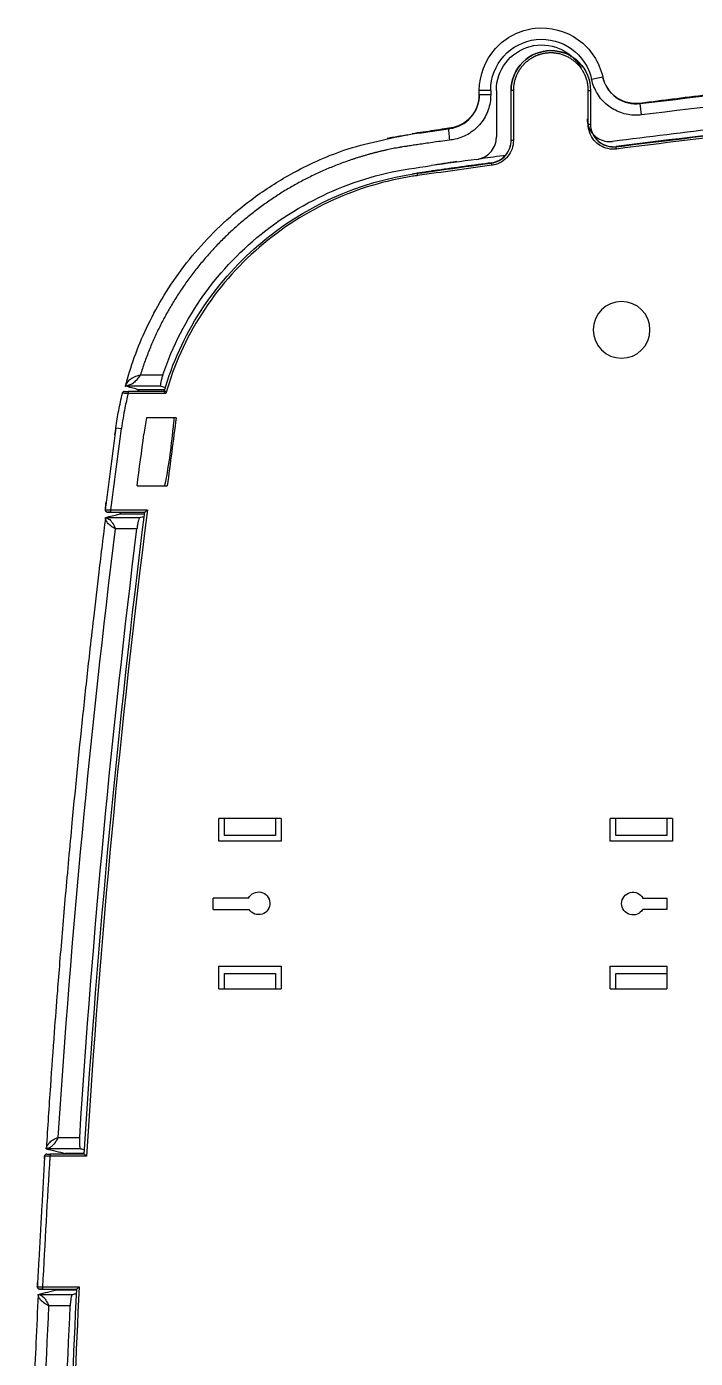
# Model space of a CAD drawing. Header units: millimetres. Extents: x 28 to 2425, y 8 to 1657.
# Drawn here: x 1751.3 to 1810.2, y 1290.4 to 1407.8 of the extents above; entities that cross this region are included whole.
import ezdxf

# ---------------------------------------------------------------- set-up
doc = ezdxf.new("R2010")
doc.units = ezdxf.units.MM
doc.layers.add('1LINE', color=7, linetype='CONTINUOUS')

msp = doc.modelspace()

# ---------------------------------------------------------------- linework, layer by layer
at = {"layer": '1LINE'}
for p, q in [((1802.04, 1403.31), (1801.06, 1403.1)), ((1792.16, 1402.14), (1791.16, 1402.14)), ((1791.16, 1401.74), (1791.16, 1402.14)), ((1792.16, 1402.14), (1792.16, 1401.74)), ((1792.66, 1402.14), (1792.66, 1398.04)), ((1794.16, 1402.14), (1793.96, 1402.14)), ((1793.96, 1397.72), (1793.96, 1402.14)), ((1793.96, 1402.14), (1793.96, 1402.14)), ((1794.16, 1402.14), (1794.16, 1397.72)), ((1800.76, 1402.14), (1800.96, 1402.14)), ((1800.76, 1399.16), (1800.76, 1402.14)), ((1800.96, 1402.14), (1800.96, 1399.16)), ((1792.16, 1401.74), (1791.16, 1401.74)), ((1805.46, 1399.98), (1805.34, 1400.97)), ((1800.76, 1399.16), (1800.96, 1399.16)), ((1794.16, 1397.72), (1793.96, 1397.72)), ((1803.24, 1396.97), (1803.21, 1397.17)), ((1792.26, 1395.54), (1792.23, 1395.73)), ((1761.28, 1377.08), (1763.26, 1377.08)), ((1763.08, 1376.08), (1759.95, 1376.08)), ((1763.52, 1375.62), (1760.19, 1375.62)), ((1760.19, 1375.62), (1760.19, 1375.42)), ((1763.52, 1375.42), (1760.19, 1375.42)), ((1764.44, 1373.29), (1761.83, 1373.29)), ((1759.12, 1372.41), (1759.12, 1372.41)), ((1759.12, 1372.41), (1759.61, 1372.35)), ((1760.99, 1367.29), (1763.65, 1367.29)), ((1758.2, 1364.5), (1761.23, 1364.5)), ((1758.68, 1365.17), (1761.89, 1365.17)), ((1758.68, 1364.97), (1758.68, 1365.17)), ((1758.68, 1364.97), (1761.67, 1364.97)), ((1760.97, 1363.5), (1759.08, 1363.5)), ((1773.7, 1337.98), (1768.2, 1337.98)), ((1768.2, 1335.98), (1768.2, 1337.98)), ((1768.7, 1336.48), (1768.7, 1337.98)), ((1773.2, 1337.98), (1773.2, 1336.48)), ((1773.7, 1337.98), (1773.7, 1335.98)), ((1802.7, 1335.98), (1802.7, 1337.98)), ((1808.2, 1337.98), (1802.7, 1337.98)), ((1803.2, 1336.48), (1803.2, 1337.98)), ((1807.7, 1337.98), (1807.7, 1336.48)), ((1808.2, 1337.98), (1808.2, 1335.98)), ((1773.2, 1336.48), (1768.7, 1336.48)), ((1807.7, 1336.48), (1803.2, 1336.48)), ((1773.7, 1335.98), (1768.2, 1335.98)), ((1808.2, 1335.98), (1802.7, 1335.98)), ((1767.7, 1329.98), (1767.7, 1330.98)), ((1770.81, 1330.98), (1767.7, 1330.98)), ((1805.57, 1330.98), (1807.7, 1330.98)), ((1807.7, 1330.98), (1807.7, 1329.98)), ((1767.7, 1329.98), (1770.86, 1329.98)), ((1807.7, 1329.98), (1805.56, 1329.98)), ((1768.2, 1322.98), (1768.2, 1324.98)), ((1768.2, 1324.98), (1773.7, 1324.98)), ((1773.7, 1324.98), (1773.7, 1322.98)), ((1802.7, 1324.98), (1807.7, 1324.98)), ((1802.7, 1322.98), (1802.7, 1324.98)), ((1807.7, 1324.98), (1807.7, 1322.98)), ((1768.7, 1324.34), (1773.2, 1324.34)), ((1768.7, 1322.98), (1768.7, 1324.34)), ((1773.2, 1324.34), (1773.2, 1322.98)), ((1803.2, 1324.34), (1807.7, 1324.34)), ((1803.2, 1322.98), (1803.2, 1324.34))]:
    msp.add_line(p, q, dxfattribs=at)
at = {"layer": '1LINE', "linetype": 'Continuous'}
for p, q in [((1768.2, 1322.98), (1773.7, 1322.98)), ((1802.7, 1322.98), (1807.7, 1322.98)), ((1754.04, 1309.9), (1755.92, 1309.9)), ((1756, 1308.9), (1752.98, 1308.9)), ((1756.34, 1308.43), (1753.33, 1308.43)), ((1753.33, 1308.43), (1753.33, 1308.23)), ((1756.53, 1308.23), (1753.33, 1308.23)), ((1756.34, 1308.48), (1754.64, 1308.48)), ((1752.69, 1296.73), (1755.88, 1296.73)), ((1752.69, 1296.53), (1752.69, 1296.73)), ((1752.69, 1296.53), (1755.67, 1296.53)), ((1753.97, 1296.48), (1755.67, 1296.48)), ((1752.26, 1296.06), (1755.28, 1296.06)), ((1755.09, 1295.06), (1753.21, 1295.06))]:
    msp.add_line(p, q, dxfattribs=at)
at = {"layer": '1LINE', "extrusion": (0, 0, -1)}
msp.add_circle((-1803.7, 1381.04), 2.5, dxfattribs=at)
for centre, radius, start, end in [((-1796.66, 1402.14), 4.5, 359.9999, 167.7565), ((-1796.66, 1402.14), 4, 0, 150.1003), ((-2655.58, 1252.19), 901, 3.57884, 7.19079), ((-2655.58, 1252.19), 903.38, 3.66259, 7.07792), ((-1771.7, 1330.52), 1, 27.0629, 326.9731), ((-1804.7, 1330.49), 1, 210.8238, 150.8171)]:
    msp.add_arc(centre, radius, start, end, dxfattribs=at)
at = {"layer": '1LINE'}
for centre, radius, start, end in [((1803.7, 1381.04), 2.5, 180, 270), ((1803.7, 1381.04), 2.5, 270, 360), ((2655.58, 1252.19), 900.8, 172.79485, 176.43307)]:
    msp.add_arc(centre, radius, start, end, dxfattribs=at)
at = {"layer": '1LINE', "linetype": 'Continuous', "extrusion": (0, 0, -1)}
msp.add_arc((-2655.58, 1252.19), 901, 0.59144, 2.82057, dxfattribs=at)
at = {"layer": '1LINE', "linetype": 'Continuous'}
msp.add_arc((2655.58, 1252.19), 900.8, 177.16613, 179.40856, dxfattribs=at)
at = {"layer": '1LINE'}
for centre, major_axis, ratio, start_param, end_param in [((1759.88, 1375.41), (-0.052, -0.193), 0.990947, 3.404572, 4.735721), ((1758.38, 1365.18), (-0.047, 0.195), 0.988913, 1.214476, 2.486428), ((1758.38, 1365.18), (-0.047, 0.195), 0.988913, 2.521918, 2.904359)]:
    msp.add_ellipse(centre, major_axis=major_axis, ratio=ratio, start_param=start_param, end_param=end_param, dxfattribs=at)
at = {"layer": '1LINE', "extrusion": (0, 0, -1)}
for centre, major_axis, ratio, start_param, end_param in [((2655.57, 1252.19), (116.88, 896.39), 0.999995, 4.708044, 4.71605), ((2655.59, 1252.19), (894.35, -117.02), 0.999993, 3.139456, 3.144553), ((2655.58, 1252.19), (901.5, 0), 1, 3.20565, 3.265385)]:
    msp.add_ellipse(centre, major_axis=major_axis, ratio=ratio, start_param=start_param, end_param=end_param, dxfattribs=at)
at = {"layer": '1LINE', "linetype": 'Continuous', "extrusion": (0, 0, -1)}
for major_axis, ratio, start_param, end_param in [((903.99, 0), 0.999999, 3.190881, 3.20363), ((903.38, 0), 1, 3.151911, 3.189065), ((0, 901.5), 1, 4.722494, 4.75996)]:
    msp.add_ellipse((2655.58, 1252.19), major_axis=major_axis, ratio=ratio, start_param=start_param, end_param=end_param, dxfattribs=at)
at = {"layer": '1LINE', "linetype": 'Continuous'}
for centre, major_axis, ratio, start_param, end_param in [((1753.03, 1308.22), (0.049, 0.194), 0.989933, 0.249151, 1.753721), ((1752.39, 1296.74), (-0.048, 0.194), 0.989417, 1.283984, 2.487091), ((1752.39, 1296.74), (-0.048, 0.194), 0.989417, 2.511461, 2.89869)]:
    msp.add_ellipse(centre, major_axis=major_axis, ratio=ratio, start_param=start_param, end_param=end_param, dxfattribs=at)
at = {"layer": '1LINE'}
for points, degree, knots in [([(1791.16, 1402.14), (1791.16, 1403.48), (1791.68, 1404.82), (1793.47, 1406.82), (1794.74, 1407.47), (1797.41, 1407.75), (1798.79, 1407.39), (1800.97, 1405.82), (1801.75, 1404.62), (1802.04, 1403.31)], 3, [0, 0, 0, 0, 0.25, 0.25, 0.5, 0.5, 0.75, 0.75, 1, 1, 1, 1]), ([(1793.96, 1402.14), (1793.96, 1403.06), (1794.34, 1403.97), (1795.64, 1405.27), (1796.55, 1405.64), (1798.38, 1405.64), (1799.29, 1405.27), (1800.59, 1403.97), (1800.96, 1403.06), (1800.96, 1402.14)], 3, [0, 0, 0, 0, 0.25, 0.25, 0.5, 0.5, 0.75, 0.75, 1, 1, 1, 1]), ([(1798.79, 1405.38), (1798.37, 1405.55), (1797.92, 1405.64), (1796.55, 1405.64), (1795.64, 1405.27), (1794.34, 1403.97), (1793.96, 1403.06), (1793.96, 1402.14)], 3, [0, 0, 0, 0, 0.198434, 0.198434, 0.599217, 0.599217, 1, 1, 1, 1]), ([(1800.76, 1402.14), (1800.76, 1402.47), (1800.64, 1403.11), (1800.51, 1403.4), (1800.26, 1404.01), (1799.33, 1404.94), (1798.12, 1405.44), (1797.46, 1405.44), (1796.81, 1405.44), (1796.2, 1405.19), (1795.9, 1405.07), (1795.36, 1404.71), (1794.9, 1404.25), (1794.54, 1403.71), (1794.29, 1403.11), (1794.16, 1402.47), (1794.16, 1402.14)], 2, [0, 0, 0, 0.0625, 0.125, 0.125, 0.25, 0.375, 0.5, 0.5, 0.625, 0.625, 0.6875, 0.75, 0.8125, 0.875, 0.9375, 1, 1, 1]), ([(1802.04, 1403.31), (1802.04, 1403.31), (1802.04, 1403.32), (1802.04, 1403.32), (1802.04, 1403.32), (1802.04, 1403.32)], 3, [0, 0, 0, 0, 0.769286, 0.769286, 1, 1, 1, 1]), ([(1805.33, 1400.99), (1804.66, 1400.91), (1803.86, 1401.07), (1802.6, 1401.97), (1802.18, 1402.67), (1802.04, 1403.32)], 3, [0, 0, 0, 0, 0.5, 0.5, 1, 1, 1, 1]), ([(1802.04, 1403.31), (1802.18, 1402.65), (1802.6, 1401.95), (1803.87, 1401.05), (1804.67, 1400.88), (1805.34, 1400.97)], 3, [0, 0, 0, 0, 0.5, 0.5, 1, 1, 1, 1]), ([(1805.46, 1399.98), (1805.29, 1399.95), (1805.11, 1399.94), (1804.49, 1399.95), (1804.04, 1400.03), (1803.2, 1400.33), (1802.79, 1400.56), (1802.1, 1401.12), (1801.8, 1401.47), (1801.33, 1402.23), (1801.16, 1402.66), (1801.06, 1403.1)], 3, [0, 0, 0, 0, 0.08782, 0.08782, 0.315865, 0.315865, 0.54391, 0.54391, 0.771955, 0.771955, 1, 1, 1, 1]), ([(1792.16, 1401.74), (1792.16, 1401.29), (1792.09, 1400.84), (1791.79, 1399.99), (1791.57, 1399.59), (1791.01, 1398.89), (1790.66, 1398.59), (1789.9, 1398.11), (1789.48, 1397.94), (1788.87, 1397.8), (1788.7, 1397.77), (1788.53, 1397.76)], 3, [0, 0, 0, 0, 0.228197, 0.228197, 0.456394, 0.456394, 0.68459, 0.68459, 0.912786, 0.912786, 1, 1, 1, 1]), ([(1791.16, 1401.77), (1791.16, 1401.11), (1790.92, 1400.36), (1789.93, 1399.23), (1789.22, 1398.89), (1788.57, 1398.8)], 3, [0, 0, 0, 0, 0.5, 0.5, 1, 1, 1, 1]), ([(1788.57, 1398.77), (1789.22, 1398.86), (1789.93, 1399.21), (1790.92, 1400.34), (1791.16, 1401.08), (1791.16, 1401.74)], 3, [0, 0, 0, 0, 0.5, 0.5, 1, 1, 1, 1]), ([(1788.85, 1398.86), (1788.6, 1398.82), (1788.05, 1398.74), (1787.16, 1398.6), (1786.21, 1398.46), (1785.56, 1398.36), (1785.24, 1398.31)], 3, [0, 0, 0, 0, 0.212345, 0.474742, 0.737293, 1, 1, 1, 1]), ([(1788.42, 1398.75), (1788.42, 1398.73), (1788.44, 1398.61), (1788.48, 1398.23), (1788.51, 1397.98), (1788.53, 1397.76)], 3, [0, 0, 0, 0, 0.5, 0.5, 1, 1, 1, 1]), ([(1788.57, 1398.77), (1788.57, 1398.77), (1788.57, 1398.78), (1788.57, 1398.79), (1788.57, 1398.79), (1788.57, 1398.8)], 3, [0, 0, 0, 0, 0.384816, 0.384816, 1, 1, 1, 1]), ([(1800.66, 1399.62), (1800.66, 1399.4), (1800.7, 1399.17), (1800.85, 1398.75), (1800.96, 1398.55), (1801.24, 1398.2), (1801.41, 1398.05), (1801.79, 1397.81), (1802.01, 1397.72), (1802.45, 1397.62), (1802.69, 1397.61), (1802.91, 1397.64)], 3, [0, 0, 0, 0, 0.198835, 0.198835, 0.39767, 0.39767, 0.596505, 0.596505, 0.79534, 0.79534, 1, 1, 1, 1]), ([(1803.24, 1396.97), (1802.99, 1396.94), (1802.74, 1396.95), (1802.26, 1397.06), (1802.03, 1397.15), (1801.61, 1397.41), (1801.41, 1397.57), (1801.1, 1397.96), (1800.98, 1398.18), (1800.81, 1398.65), (1800.76, 1398.9), (1800.76, 1399.16)], 3, [0, 0, 0, 0, 0.198853, 0.198853, 0.397707, 0.397707, 0.59656, 0.59656, 0.795414, 0.795414, 1, 1, 1, 1]), ([(1800.96, 1399.16), (1800.96, 1398.66), (1801.19, 1398.05), (1802.09, 1397.26), (1802.72, 1397.11), (1803.21, 1397.17)], 3, [0, 0, 0, 0, 0.5, 0.5, 1, 1, 1, 1]), ([(1759.96, 1376.08), (1760.2, 1376.93), (1760.71, 1378.67), (1761.8, 1381.25), (1763.17, 1383.83), (1764.86, 1386.37), (1766.87, 1388.8), (1769.02, 1390.9), (1771.56, 1392.95), (1774.84, 1395.04), (1779.49, 1397.18), (1783.21, 1397.91), (1785.24, 1398.3)], 3, [0, 0, 0, 0, 0.074483, 0.152788, 0.234753, 0.320128, 0.408572, 0.499655, 0.572667, 0.682572, 0.826789, 1, 1, 1, 1]), ([(1788.53, 1397.76), (1784.65, 1397.21), (1784.05, 1397.1), (1781.84, 1396.7), (1779.71, 1395.97), (1775.37, 1394.47), (1771.69, 1391.73), (1768.03, 1389), (1765.34, 1385.24), (1762.65, 1381.46), (1761.28, 1377.08)], 2, [0, 0, 0, 0.125, 0.125, 0.25, 0.25, 0.5, 0.5, 0.75, 0.75, 1, 1, 1]), ([(1790.93, 1396.06), (1791.16, 1396.09), (1791.38, 1396.16), (1791.77, 1396.37), (1791.96, 1396.5), (1792.27, 1396.83), (1792.4, 1397.02), (1792.58, 1397.43), (1792.64, 1397.65), (1792.66, 1397.93), (1792.66, 1397.99), (1792.66, 1398.04)], 3, [0, 0, 0, 0, 0.235202, 0.235202, 0.470404, 0.470404, 0.705607, 0.705607, 0.94081, 0.94081, 1, 1, 1, 1]), ([(1792.23, 1395.76), (1792.45, 1395.79), (1792.67, 1395.86), (1793.07, 1396.06), (1793.26, 1396.2), (1793.57, 1396.52), (1793.69, 1396.71), (1793.88, 1397.12), (1793.94, 1397.34), (1793.96, 1397.63), (1793.96, 1397.68), (1793.96, 1397.74)], 3, [0, 0, 0, 0, 0.234986, 0.234986, 0.469972, 0.469972, 0.704958, 0.704958, 0.939945, 0.939945, 1, 1, 1, 1]), ([(1792.23, 1395.73), (1792.67, 1395.79), (1793.14, 1396.02), (1793.8, 1396.78), (1793.96, 1397.28), (1793.96, 1397.72)], 3, [0, 0, 0, 0, 0.5, 0.5, 1, 1, 1, 1]), ([(1794.16, 1397.72), (1794.16, 1397.47), (1794.12, 1397.22), (1793.96, 1396.76), (1793.84, 1396.53), (1793.53, 1396.15), (1793.34, 1395.98), (1792.92, 1395.72), (1792.69, 1395.62), (1792.38, 1395.56), (1792.32, 1395.54), (1792.26, 1395.54)], 3, [0, 0, 0, 0, 0.235046, 0.235046, 0.470091, 0.470091, 0.705137, 0.705137, 0.940182, 0.940182, 1, 1, 1, 1]), ([(1801.18, 1398.27), (1801.24, 1398.15), (1801.32, 1398.03), (1801.54, 1397.75), (1801.71, 1397.6), (1802.09, 1397.36), (1802.31, 1397.28), (1802.75, 1397.18), (1802.99, 1397.16), (1803.21, 1397.19)], 3, [0, 0, 0, 0, 0.16488, 0.16488, 0.440705, 0.440705, 0.71653, 0.71653, 1, 1, 1, 1]), ([(1793.22, 1396.4), (1793.28, 1396.41), (1793.33, 1396.41), (1793.4, 1396.41), (1793.42, 1396.41), (1793.44, 1396.41)], 3, [0, 0, 0, 0, 0.717979, 0.717979, 1, 1, 1, 1]), ([(1763.26, 1377.08), (1764.98, 1382.13), (1768.16, 1386.55), (1774.41, 1391.4), (1776.75, 1392.72), (1780.42, 1394.15), (1781.68, 1394.55), (1784.28, 1395.15), (1785.6, 1395.32), (1786.91, 1395.51)], 3, [0, 0, 0, 0, 0.5, 0.5, 0.75, 0.75, 0.875, 0.875, 1, 1, 1, 1]), ([(1785.69, 1394.83), (1785.82, 1394.85), (1785.96, 1394.87), (1786.62, 1394.96), (1787.14, 1395.03), (1789.19, 1395.32), (1790.71, 1395.53), (1792.23, 1395.73)], 3, [0, 0, 0, 0, 0.060579, 0.060579, 0.302897, 0.302897, 1, 1, 1, 1]), ([(1787.48, 1395.11), (1786.88, 1395.02), (1786.29, 1394.92), (1785.69, 1394.83), (1785.69, 1394.83), (1785.69, 1394.83)], 3, [0, 0, 0, 0, 0.999961, 0.999961, 1, 1, 1, 1]), ([(1792.23, 1395.73), (1792.23, 1395.74), (1792.23, 1395.74), (1792.23, 1395.75), (1792.23, 1395.75), (1792.23, 1395.76)], 3, [0, 0, 0, 0, 0.322058, 0.322058, 1, 1, 1, 1]), ([(1763.37, 1375.62), (1764.1, 1378.12), (1765.17, 1380.47), (1767.98, 1384.83), (1769.72, 1386.82), (1775.61, 1391.88), (1780.52, 1394.11), (1785.69, 1394.83)], 3, [0, 0, 0, 0, 0.25, 0.25, 0.5, 0.5, 1, 1, 1, 1]), ([(1785.27, 1394.57), (1782.85, 1394.19), (1780.52, 1393.49), (1775.95, 1391.42), (1773.74, 1390.02), (1769.82, 1386.64), (1768.08, 1384.64), (1765.29, 1380.27), (1764.23, 1377.93), (1763.52, 1375.42)], 3, [0, 0, 0, 0, 0.238941, 0.238941, 0.492627, 0.492627, 0.746314, 0.746314, 1, 1, 1, 1]), ([(1785.72, 1394.63), (1785.71, 1394.66), (1785.71, 1394.69), (1785.71, 1394.72), (1785.71, 1394.73), (1785.7, 1394.76), (1785.7, 1394.77), (1785.7, 1394.8), (1785.69, 1394.81), (1785.69, 1394.83), (1785.69, 1394.83), (1785.69, 1394.83)], 3, [0, 0, 0, 0, 0.281945, 0.281945, 0.353636, 0.353636, 0.56909, 0.56909, 0.784545, 0.784545, 1, 1, 1, 1]), ([(1759.95, 1376.08), (1759.96, 1376.12), (1760, 1376.21), (1760.13, 1376.42), (1760.35, 1376.69), (1760.74, 1376.92), (1761.1, 1377.03), (1761.28, 1377.08)], 3, [0, 0, 0, 0, 0.105239, 0.24219, 0.459637, 0.72065, 1, 1, 1, 1]), ([(1761.28, 1377.08), (1761.16, 1376.91), (1760.94, 1376.61), (1760.61, 1376.3), (1760.32, 1376.17), (1760.08, 1376.1), (1759.99, 1376.09), (1759.95, 1376.08)], 3, [0, 0, 0, 0, 0.314138, 0.540238, 0.761589, 0.892447, 1, 1, 1, 1]), ([(1763.26, 1377.08), (1763.22, 1376.97), (1763.19, 1376.86), (1763.13, 1376.64), (1763.1, 1376.54), (1763.07, 1376.36), (1763.06, 1376.29), (1763.05, 1376.17), (1763.05, 1376.13), (1763.06, 1376.1), (1763.07, 1376.09), (1763.08, 1376.08)], 3, [0, 0, 0, 0, 0.226901, 0.226901, 0.454555, 0.454555, 0.671243, 0.671243, 0.878184, 0.878184, 1, 1, 1, 1]), ([(1759.12, 1372.41), (1759.2, 1372.92), (1759.35, 1373.94), (1759.58, 1374.95), (1759.69, 1375.45)], 3, [0, 0, 0, 0, 0.497673, 1, 1, 1, 1]), ([(1760.19, 1375.42), (1760.09, 1375), (1760, 1374.59), (1759.8, 1373.57), (1759.7, 1372.96), (1759.61, 1372.35)], 3, [0, 0, 0, 0, 0.408415, 0.408415, 1, 1, 1, 1]), ([(1760.19, 1375.42), (1760.13, 1375.42), (1759.98, 1375.44), (1759.81, 1375.45), (1759.69, 1375.46), (1759.69, 1375.45), (1759.69, 1375.45)], 3, [0, 0, 0, 0, 0.238373, 0.500016, 0.739384, 1, 1, 1, 1]), ([(1759.88, 1375.61), (1759.88, 1375.61), (1759.88, 1375.61), (1759.9, 1375.61), (1759.91, 1375.61), (1759.94, 1375.61), (1759.96, 1375.61), (1760.02, 1375.62), (1760.05, 1375.62), (1760.11, 1375.62), (1760.15, 1375.62), (1760.18, 1375.62), (1760.19, 1375.62), (1760.19, 1375.62)], 3, [0, 0, 0, 0, 0.190655, 0.190655, 0.381155, 0.381155, 0.574082, 0.574082, 0.772342, 0.772342, 0.975862, 0.975862, 1, 1, 1, 1]), ([(1763.52, 1375.42), (1763.5, 1375.44), (1763.46, 1375.49), (1763.4, 1375.57), (1763.37, 1375.62), (1763.37, 1375.62), (1763.37, 1375.62)], 3, [0, 0, 0, 0, 0.254216, 0.507844, 0.980318, 1, 1, 1, 1]), ([(1758.2, 1364.5), (1758, 1362.9), (1757.64, 1359.94), (1757.17, 1355.96), (1756.81, 1352.78), (1756.52, 1350.13), (1755.98, 1345.14), (1755.35, 1338.84), (1754.67, 1331.38), (1754.25, 1326.44), (1753.93, 1322.42), (1753.65, 1318.79), (1753.32, 1314.18), (1753.1, 1310.77), (1752.99, 1308.95)], 3, [0, 0, 0, 0, 0.08663, 0.160419, 0.215098, 0.258977, 0.30376, 0.484536, 0.599783, 0.706126, 0.751466, 0.816592, 0.901772, 1, 1, 1, 1]), ([(1758.18, 1365.21), (1758.18, 1365.18), (1758.18, 1365.15), (1758.19, 1365.11), (1758.21, 1365.07), (1758.24, 1365.04), (1758.28, 1365.01), (1758.36, 1364.97), (1758.46, 1364.98), (1758.57, 1364.97), (1758.64, 1364.97), (1758.68, 1364.97)], 3, [0, 0, 0, 0, 0.088728, 0.138299, 0.192713, 0.252217, 0.314797, 0.440502, 0.691229, 0.836253, 1, 1, 1, 1]), ([(1758.19, 1365.21), (1758.19, 1365.21), (1758.18, 1365.2), (1758.37, 1365.19), (1758.57, 1365.18), (1758.68, 1365.17)], 3, [0, 0, 0, 0, 0.275272, 0.626736, 1, 1, 1, 1]), ([(1759.08, 1363.5), (1758.94, 1363.59), (1758.67, 1363.75), (1758.38, 1364.01), (1758.23, 1364.3), (1758.21, 1364.44), (1758.2, 1364.5)], 3, [0, 0, 0, 0, 0.278082, 0.532341, 0.763963, 1, 1, 1, 1]), ([(1758.2, 1364.5), (1758.24, 1364.49), (1758.37, 1364.46), (1758.63, 1364.3), (1758.87, 1363.97), (1759, 1363.68), (1759.08, 1363.5)], 3, [0, 0, 0, 0, 0.173976, 0.467771, 0.671748, 1, 1, 1, 1]), ([(1758.68, 1364.97), (1758.65, 1364.97), (1758.61, 1364.97), (1758.55, 1364.97), (1758.52, 1364.97), (1758.46, 1364.97), (1758.44, 1364.97), (1758.41, 1364.98), (1758.39, 1364.98), (1758.38, 1364.98), (1758.38, 1364.98), (1758.38, 1364.98)], 3, [0, 0, 0, 0, 0.198673, 0.198673, 0.397422, 0.397422, 0.595023, 0.595023, 0.791029, 0.791029, 1, 1, 1, 1]), ([(1761.23, 1364.5), (1761.22, 1364.5), (1761.2, 1364.48), (1761.16, 1364.39), (1761.14, 1364.33), (1761.09, 1364.18), (1761.07, 1364.09), (1761.03, 1363.89), (1761.01, 1363.78), (1760.99, 1363.62), (1760.98, 1363.56), (1760.97, 1363.5)], 3, [0, 0, 0, 0, 0.22222, 0.22222, 0.444307, 0.444307, 0.668262, 0.668262, 0.892377, 0.892377, 1, 1, 1, 1]), ([(1761.89, 1365.17), (1761.89, 1365.17), (1761.89, 1365.17), (1761.86, 1365.14), (1761.83, 1365.11), (1761.77, 1365.06), (1761.75, 1365.04), (1761.71, 1365.01), (1761.7, 1365), (1761.68, 1364.98), (1761.68, 1364.98), (1761.67, 1364.97), (1761.67, 1364.97), (1761.67, 1364.97)], 3, [0, 0, 0, 0, 0.00702, 0.00702, 0.319112, 0.319112, 0.577896, 0.577896, 0.753333, 0.753333, 0.876148, 0.876148, 1, 1, 1, 1])]:
    msp.add_open_spline(points, degree=degree, knots=knots, dxfattribs=at)
for points, degree in [([(1805.34, 1400.97), (1810.86, 1401.65), (1816.38, 1402.3), (1821.9, 1402.9)], 3), ([(1817.48, 1402.46), (1811.4, 1401.78), (1805.34, 1400.99)], 2), ([(1805.33, 1400.99), (1805.34, 1400.98), (1805.34, 1400.97), (1805.34, 1400.97)], 3), ([(1822, 1401.9), (1816.48, 1401.3), (1810.97, 1400.66), (1805.46, 1399.98)], 3), ([(1822, 1399.89), (1815.63, 1399.19), (1809.27, 1398.44), (1802.91, 1397.64)], 3), ([(1803.21, 1397.17), (1811.24, 1398.18), (1819.28, 1399.11), (1827.32, 1399.95)], 3), ([(1827.32, 1399.75), (1819.28, 1398.91), (1811.26, 1397.99), (1803.24, 1396.97)], 3), ([(1785.24, 1398.3), (1786.3, 1398.45), (1787.36, 1398.6), (1788.42, 1398.75)], 3), ([(1788.42, 1398.75), (1788.47, 1398.75), (1788.52, 1398.76), (1788.57, 1398.77)], 3), ([(1818.1, 1398.97), (1813.13, 1398.41), (1808.17, 1397.82), (1803.21, 1397.19)], 3), ([(1785.26, 1398.27), (1783.03, 1397.91)], 1), ([(1785.24, 1398.31), (1785.24, 1398.31), (1785.24, 1398.31), (1785.24, 1398.3), (1785.24, 1398.3)], 3), ([(1791.1, 1396.11), (1791.8, 1396.21), (1792.51, 1396.31), (1793.22, 1396.4)], 3), ([(1803.21, 1397.19), (1803.21, 1397.19), (1803.21, 1397.18), (1803.21, 1397.17)], 3), ([(1787.02, 1395.04), (1785.24, 1394.76)], 1), ([(1792.26, 1395.54), (1790.08, 1395.24), (1787.9, 1394.94), (1785.72, 1394.63)], 3), ([(1790.93, 1396.06), (1789.59, 1395.88), (1788.25, 1395.69), (1786.91, 1395.51)], 3), ([(1789.14, 1395.86), (1788.4, 1395.75), (1787.66, 1395.63), (1786.91, 1395.51)], 3), ([(1792.23, 1395.76), (1790.65, 1395.55), (1789.06, 1395.33), (1787.48, 1395.11)], 3), ([(1785.72, 1394.63), (1785.57, 1394.61), (1785.42, 1394.59), (1785.27, 1394.57)], 3), ([(1759.7, 1375.48), (1759.69, 1375.45)], 1), ([(1759.95, 1376.08), (1759.95, 1376.08), (1759.95, 1376.08), (1759.96, 1376.08)], 3), ([(1761.01, 1375.8), (1760.66, 1375.89), (1760.31, 1375.98), (1759.96, 1376.08)], 3), ([(1761.14, 1375.68), (1761.11, 1375.76), (1761.07, 1375.8), (1761.01, 1375.8)], 3), ([(1761.01, 1375.8), (1761.82, 1375.8), (1762.63, 1375.8), (1763.44, 1375.8)], 3), ([(1763.08, 1376.08), (1763.22, 1376.05), (1763.37, 1376.01), (1763.51, 1375.97)], 3), ([(1763.37, 1375.62), (1763.37, 1375.62), (1763.37, 1375.62), (1763.37, 1375.62)], 3), ([(1761.83, 1373.29), (1761.74, 1372.82), (1761.66, 1372.34), (1761.59, 1371.85)], 3), ([(1764.44, 1373.29), (1764.17, 1371.3), (1763.91, 1369.3), (1763.65, 1367.29)], 3), ([(1764.24, 1373.31), (1764.21, 1373.01), (1764.19, 1372.69), (1764.16, 1372.37)], 3), ([(1759.12, 1372.41), (1758.18, 1365.16)], 1), ([(1759.04, 1371.8), (1759.07, 1372), (1759.1, 1372.21), (1759.12, 1372.41)], 3), ([(1763.42, 1367.27), (1763.75, 1368.75), (1764.03, 1370.69), (1764.16, 1372.37)], 3), ([(1758.19, 1365.21), (1758.21, 1365.44), (1758.24, 1365.67), (1758.27, 1365.9)], 3), ([(1758.2, 1364.5), (1758.2, 1364.51), (1758.2, 1364.51), (1758.21, 1364.51)], 3), ([(1758.21, 1364.51), (1758.6, 1364.61), (1759, 1364.7), (1759.4, 1364.8)], 3), ([(1759.4, 1364.8), (1759.45, 1364.8), (1759.5, 1364.83), (1759.56, 1364.89)], 3), ([(1761.65, 1364.8), (1760.9, 1364.8), (1760.15, 1364.8), (1759.4, 1364.8)], 3), ([(1761.23, 1364.5), (1761.37, 1364.54), (1761.5, 1364.57), (1761.63, 1364.6)], 3)]:
    msp.add_open_spline(points, degree=degree, dxfattribs=at)
at = {"layer": '1LINE', "linetype": 'Continuous'}
for points, knots in [([(1754.04, 1309.9), (1753.95, 1309.73), (1753.78, 1309.43), (1753.52, 1309.13), (1753.28, 1308.99), (1753.09, 1308.92), (1753.01, 1308.91), (1752.98, 1308.9)], [0, 0, 0, 0, 0.3123, 0.537335, 0.748329, 0.884538, 1, 1, 1, 1]), ([(1752.98, 1308.9), (1752.98, 1308.93), (1753, 1309.01), (1753.08, 1309.19), (1753.24, 1309.44), (1753.57, 1309.69), (1753.88, 1309.83), (1754.04, 1309.9)], [0, 0, 0, 0, 0.109459, 0.245903, 0.462464, 0.718812, 1, 1, 1, 1]), ([(1755.92, 1309.9), (1755.92, 1309.79), (1755.91, 1309.68), (1755.91, 1309.47), (1755.91, 1309.37), (1755.92, 1309.19), (1755.93, 1309.12), (1755.94, 1309), (1755.96, 1308.95), (1755.98, 1308.91), (1755.99, 1308.9), (1756, 1308.9)], [0, 0, 0, 0, 0.216953, 0.216953, 0.433937, 0.433937, 0.650587, 0.650587, 0.868377, 0.868377, 1, 1, 1, 1]), ([(1753.33, 1308.23), (1753.2, 1308.24), (1753.05, 1308.24), (1752.85, 1308.24), (1752.82, 1308.24), (1752.83, 1308.23)], [0, 0, 0, 0, 0.5, 0.5, 1, 1, 1, 1]), ([(1753.03, 1308.42), (1753.03, 1308.42), (1753.03, 1308.42), (1753.04, 1308.43), (1753.05, 1308.43), (1753.09, 1308.43), (1753.11, 1308.43), (1753.16, 1308.43), (1753.19, 1308.43), (1753.26, 1308.43), (1753.29, 1308.43), (1753.33, 1308.43)], [0, 0, 0, 0, 0.196861, 0.196861, 0.393698, 0.393698, 0.59089, 0.59089, 0.788517, 0.788517, 1, 1, 1, 1]), ([(1756.34, 1308.43), (1756.34, 1308.43), (1756.34, 1308.43), (1756.35, 1308.42), (1756.35, 1308.42), (1756.37, 1308.4), (1756.38, 1308.39), (1756.41, 1308.35), (1756.43, 1308.33), (1756.48, 1308.29), (1756.5, 1308.26), (1756.53, 1308.23), (1756.53, 1308.23), (1756.53, 1308.23)], [0, 0, 0, 0, 0.140055, 0.140055, 0.279205, 0.279205, 0.467483, 0.467483, 0.722288, 0.722288, 0.992562, 0.992562, 1, 1, 1, 1]), ([(1752.19, 1296.75), (1752.19, 1296.73), (1752.19, 1296.69), (1752.21, 1296.65), (1752.23, 1296.62), (1752.25, 1296.59), (1752.29, 1296.56), (1752.38, 1296.53), (1752.47, 1296.53), (1752.58, 1296.53), (1752.65, 1296.53), (1752.69, 1296.53)], [0, 0, 0, 0, 0.086912, 0.135122, 0.187962, 0.245849, 0.307023, 0.431495, 0.685948, 0.833493, 1, 1, 1, 1]), ([(1752.19, 1296.75), (1752.2, 1296.75), (1752.2, 1296.74), (1752.4, 1296.73), (1752.6, 1296.73), (1752.69, 1296.73)], [0, 0, 0, 0, 0.31383, 0.665793, 1, 1, 1, 1]), ([(1752.69, 1296.53), (1752.66, 1296.53), (1752.62, 1296.53), (1752.56, 1296.53), (1752.53, 1296.53), (1752.48, 1296.53), (1752.45, 1296.53), (1752.42, 1296.53), (1752.4, 1296.53), (1752.39, 1296.54), (1752.39, 1296.54), (1752.39, 1296.54)], [0, 0, 0, 0, 0.19719, 0.19719, 0.394397, 0.394397, 0.59136, 0.59136, 0.788124, 0.788124, 1, 1, 1, 1]), ([(1755.88, 1296.73), (1755.88, 1296.73), (1755.88, 1296.72), (1755.85, 1296.69), (1755.81, 1296.66), (1755.76, 1296.61), (1755.74, 1296.59), (1755.71, 1296.56), (1755.7, 1296.55), (1755.68, 1296.54), (1755.68, 1296.53), (1755.67, 1296.53), (1755.67, 1296.53), (1755.67, 1296.53)], [0, 0, 0, 0, 0.00716, 0.00716, 0.35614, 0.35614, 0.604939, 0.604939, 0.773448, 0.773448, 0.891489, 0.891489, 1, 1, 1, 1]), ([(1752.27, 1296.02), (1752.2, 1294.61), (1752.07, 1291.94), (1751.92, 1288.23), (1751.8, 1285.12), (1751.71, 1282.63), (1751.63, 1280.14), (1751.54, 1277.05), (1751.43, 1272.83), (1751.33, 1267.54), (1751.27, 1263.65), (1751.25, 1261.52)], [0, 0, 0, 0, 0.122514, 0.232588, 0.322762, 0.393036, 0.448394, 0.539461, 0.661751, 0.815264, 1, 1, 1, 1]), ([(1753.21, 1295.06), (1753.06, 1295.14), (1752.78, 1295.29), (1752.47, 1295.55), (1752.34, 1295.79), (1752.27, 1295.97), (1752.26, 1296.03), (1752.26, 1296.06)], [0, 0, 0, 0, 0.278877, 0.534027, 0.763858, 0.883747, 1, 1, 1, 1]), ([(1752.26, 1296.06), (1752.31, 1296.05), (1752.45, 1296.02), (1752.72, 1295.86), (1752.99, 1295.53), (1753.13, 1295.24), (1753.21, 1295.06)], [0, 0, 0, 0, 0.171754, 0.465352, 0.668729, 1, 1, 1, 1]), ([(1755.28, 1296.06), (1755.26, 1296.06), (1755.24, 1296.03), (1755.21, 1295.95), (1755.19, 1295.89), (1755.16, 1295.74), (1755.15, 1295.65), (1755.12, 1295.45), (1755.11, 1295.34), (1755.1, 1295.17), (1755.1, 1295.12), (1755.09, 1295.06)], [0, 0, 0, 0, 0.222835, 0.222835, 0.445673, 0.445673, 0.668359, 0.668359, 0.889395, 0.889395, 1, 1, 1, 1])]:
    msp.add_open_spline(points, degree=3, knots=knots, dxfattribs=at)
for points, degree in [([(1752.84, 1308.33), (1752.19, 1296.67)], 1), ([(1752.82, 1308.02), (1752.83, 1308.09), (1752.83, 1308.16), (1752.83, 1308.23)], 3), ([(1752.84, 1308.29), (1752.83, 1308.24)], 1), ([(1752.98, 1308.9), (1752.97, 1308.9), (1752.98, 1308.9), (1752.98, 1308.89)], 3), ([(1752.98, 1308.89), (1753.54, 1308.75), (1754.09, 1308.62), (1754.64, 1308.48)], 3), ([(1756, 1308.9), (1756.12, 1308.87), (1756.25, 1308.84), (1756.37, 1308.81)], 3), ([(1752.19, 1296.75), (1752.2, 1296.86), (1752.21, 1296.97), (1752.21, 1297.08)], 3), ([(1752.27, 1296.07), (1752.84, 1296.2), (1753.4, 1296.34), (1753.97, 1296.48)], 3), ([(1752.26, 1296.06), (1752.26, 1296.06), (1752.26, 1296.06), (1752.27, 1296.07)], 3), ([(1755.28, 1296.06), (1755.41, 1296.09), (1755.54, 1296.12), (1755.66, 1296.15)], 3)]:
    msp.add_open_spline(points, degree=degree, dxfattribs=at)

doc.saveas('drawing.dxf')
